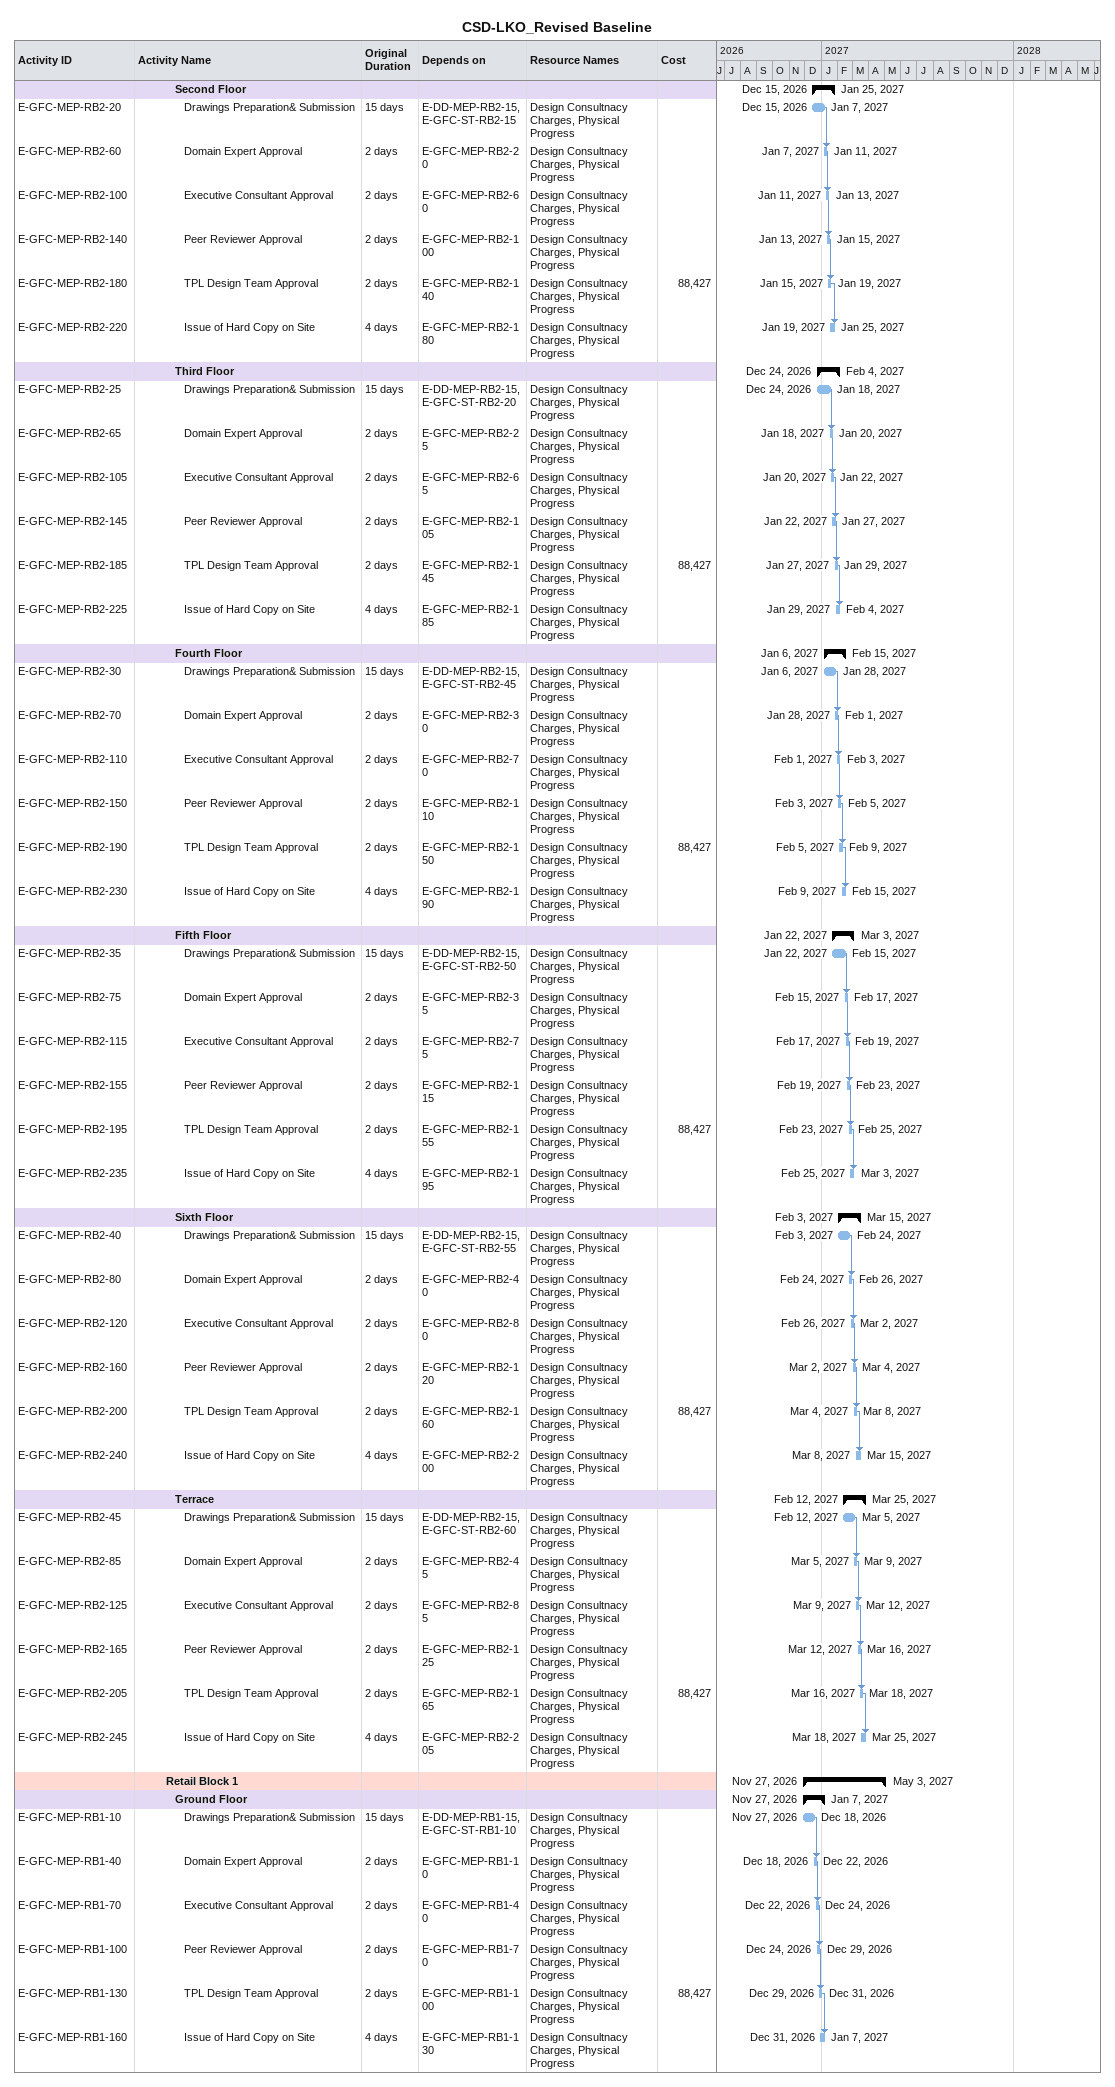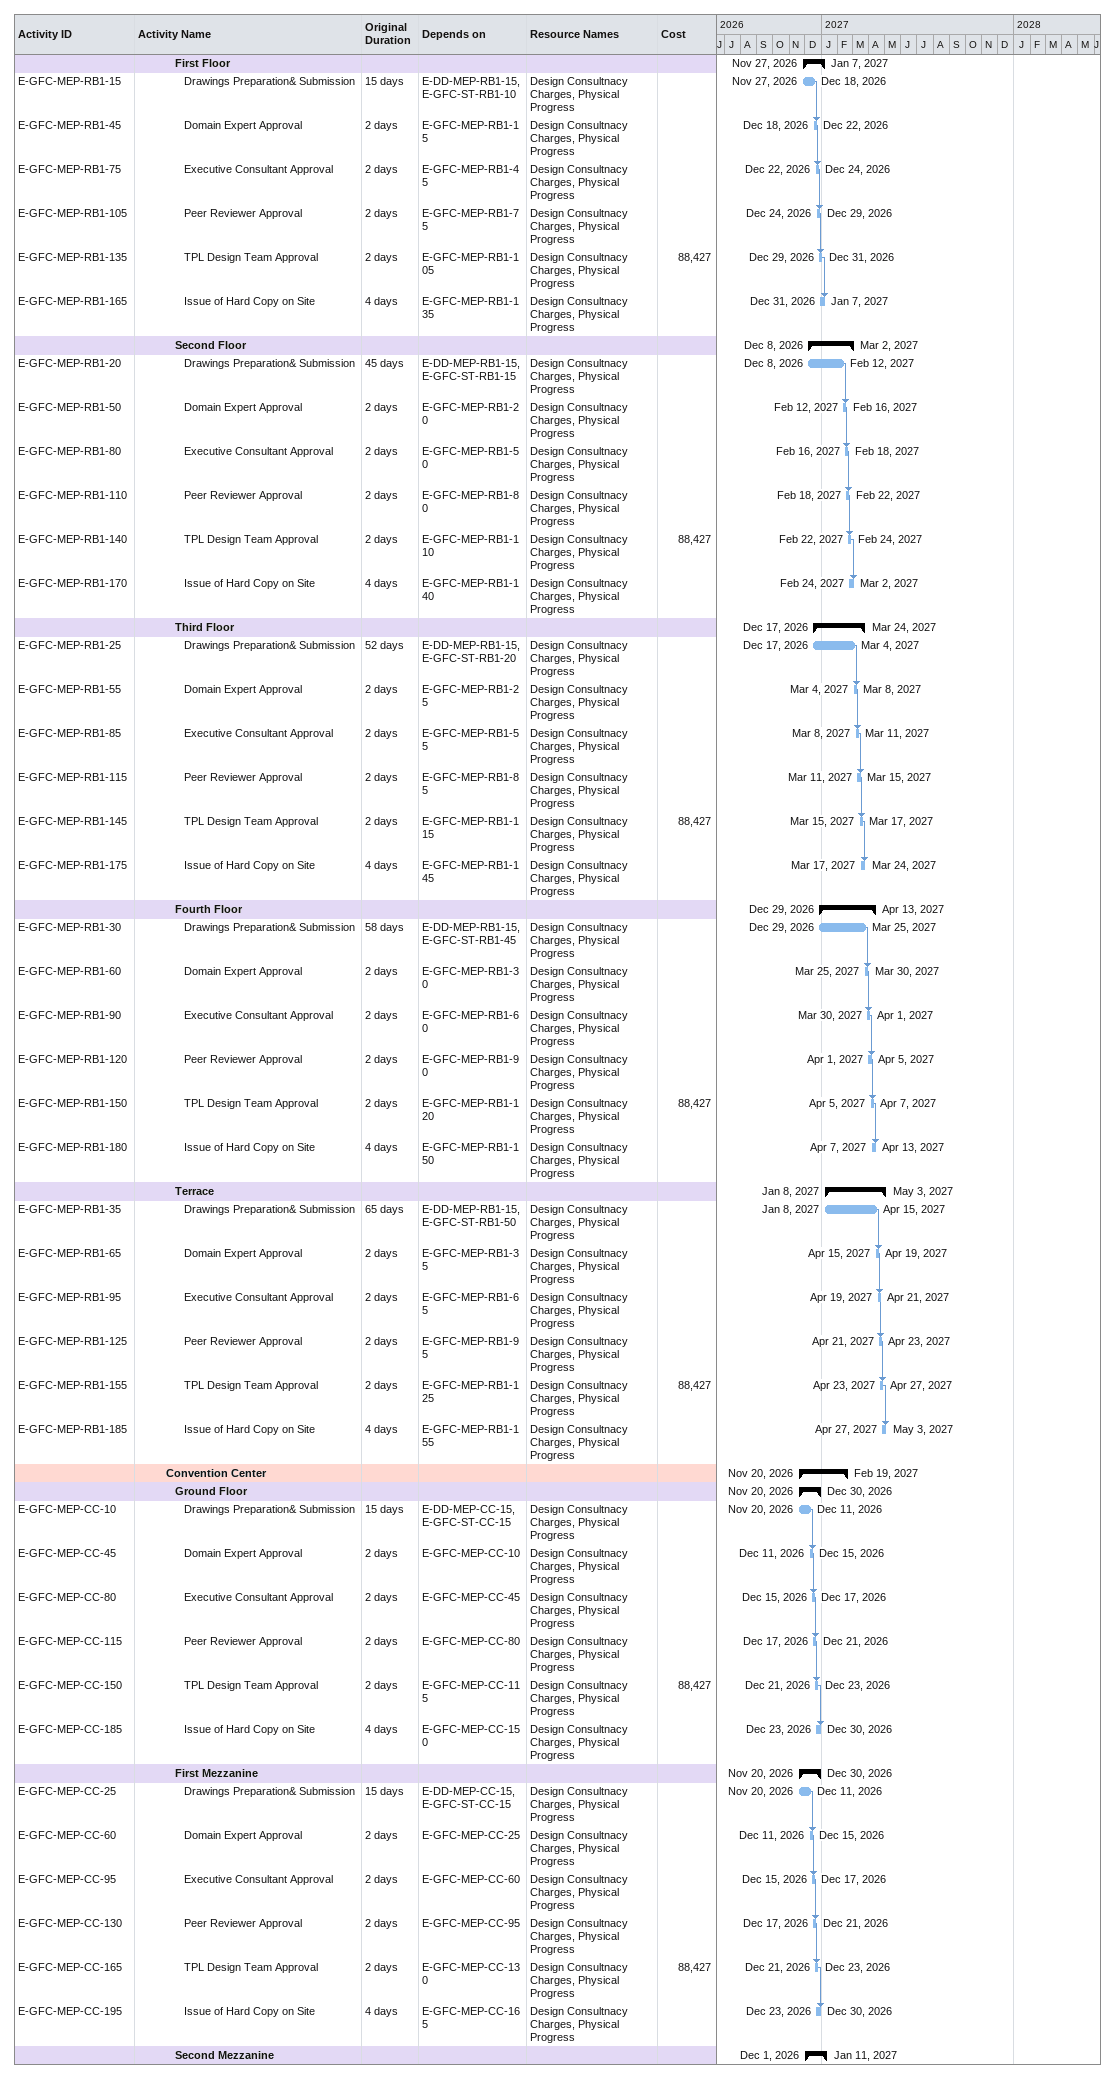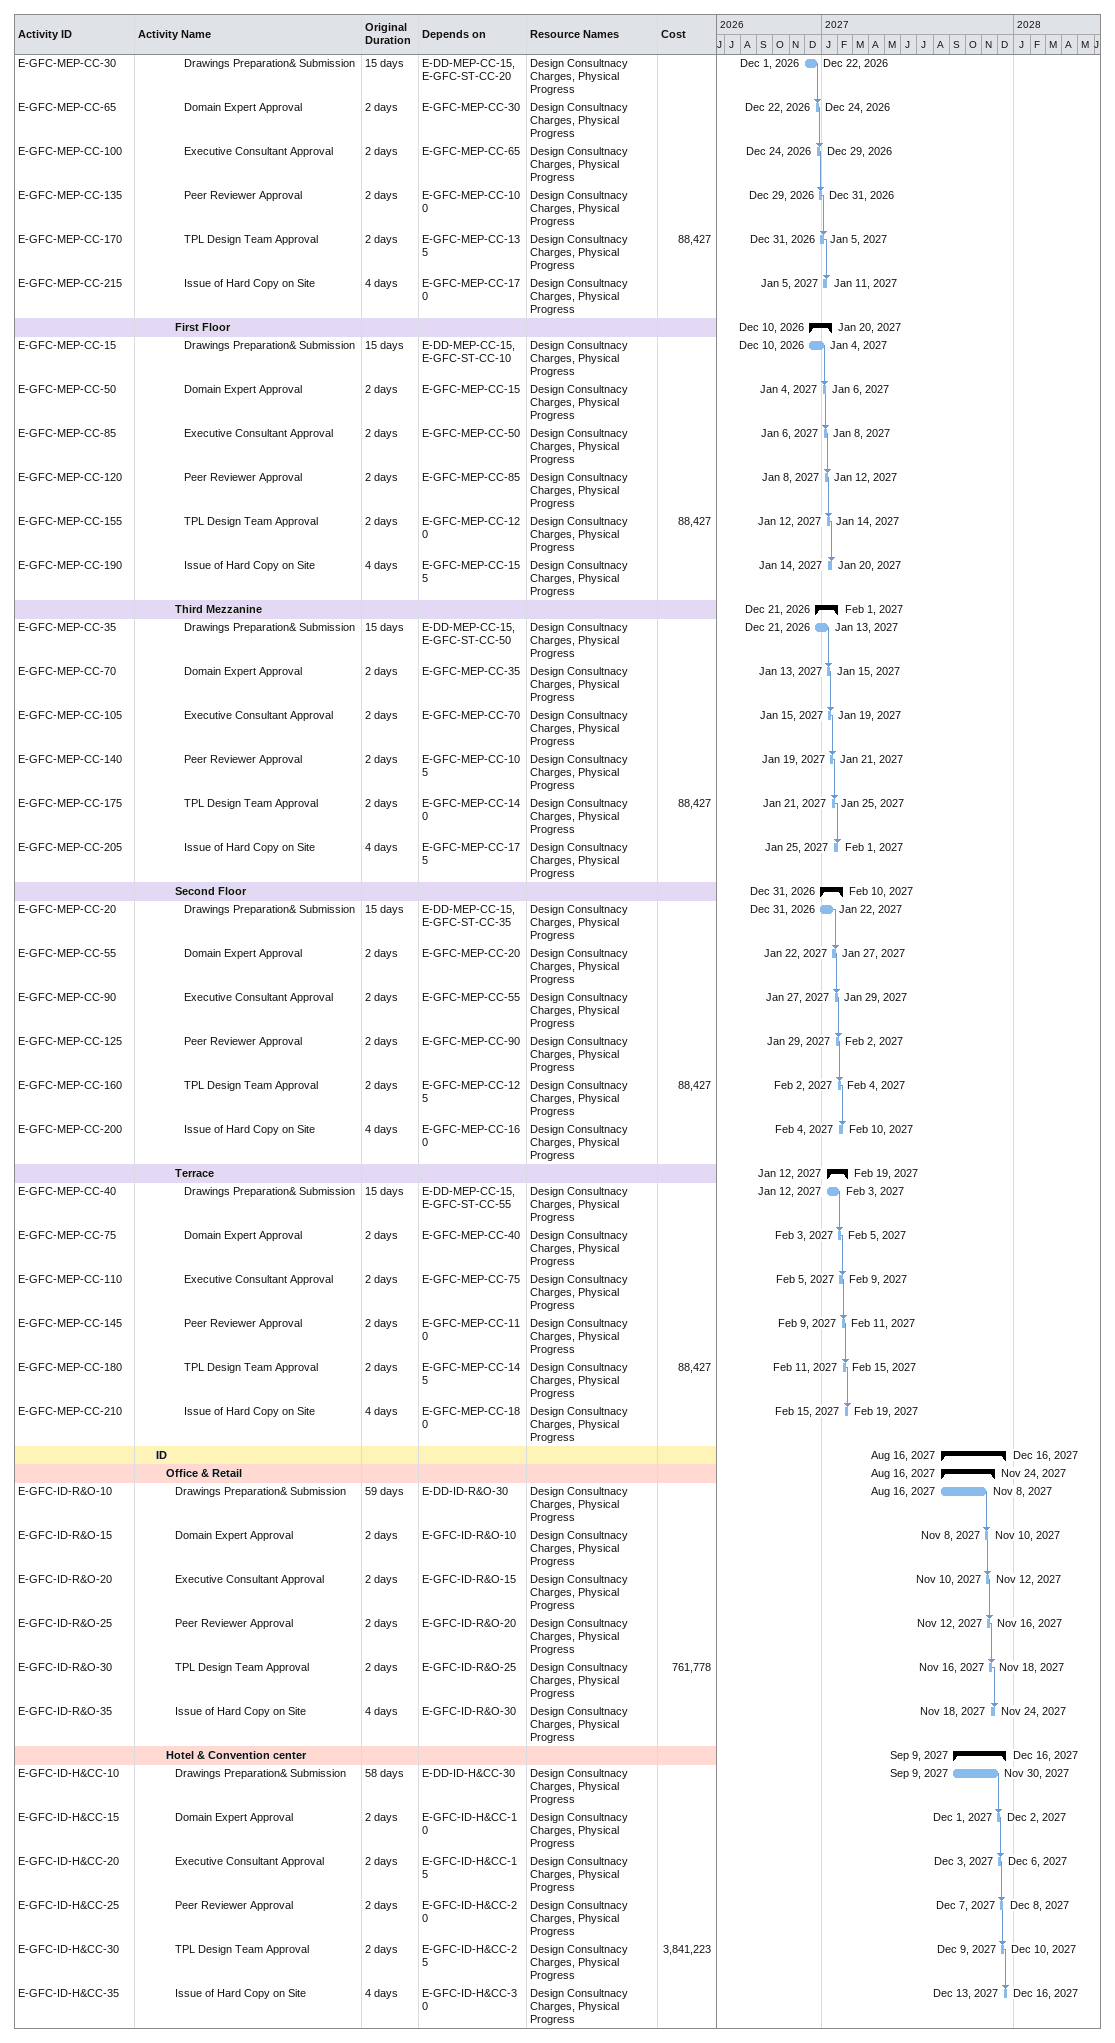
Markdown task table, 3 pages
CSD-LKO_Revised Baseline

| ID | Level | Task | Original duration | Start | Finish | Predecessors | Resources | Cost |
|---|---|---|---|---|---|---|---|---|
|  | 5 | **Second Floor** |  | 2026-12-15 | 2027-01-25 |  |  |  |
| E-GFC-MEP-RB2-20 | 6 | Drawings Preparation& Submission | 15d | 2026-12-15 | 2027-01-07 | E-DD-MEP-RB2-15, E-GFC-ST-RB2-15 | Design Consultnacy Charges, Physical Progress |  |
| E-GFC-MEP-RB2-60 | 6 | Domain Expert Approval | 2d | 2027-01-07 | 2027-01-11 | E-GFC-MEP-RB2-20 | Design Consultnacy Charges, Physical Progress |  |
| E-GFC-MEP-RB2-100 | 6 | Executive Consultant Approval | 2d | 2027-01-11 | 2027-01-13 | E-GFC-MEP-RB2-60 | Design Consultnacy Charges, Physical Progress |  |
| E-GFC-MEP-RB2-140 | 6 | Peer Reviewer Approval | 2d | 2027-01-13 | 2027-01-15 | E-GFC-MEP-RB2-100 | Design Consultnacy Charges, Physical Progress |  |
| E-GFC-MEP-RB2-180 | 6 | TPL Design Team Approval | 2d | 2027-01-15 | 2027-01-19 | E-GFC-MEP-RB2-140 | Design Consultnacy Charges, Physical Progress | 88427 |
| E-GFC-MEP-RB2-220 | 6 | Issue of Hard Copy on Site | 4d | 2027-01-19 | 2027-01-25 | E-GFC-MEP-RB2-180 | Design Consultnacy Charges, Physical Progress |  |
|  | 5 | **Third Floor** |  | 2026-12-24 | 2027-02-04 |  |  |  |
| E-GFC-MEP-RB2-25 | 6 | Drawings Preparation& Submission | 15d | 2026-12-24 | 2027-01-18 | E-DD-MEP-RB2-15, E-GFC-ST-RB2-20 | Design Consultnacy Charges, Physical Progress |  |
| E-GFC-MEP-RB2-65 | 6 | Domain Expert Approval | 2d | 2027-01-18 | 2027-01-20 | E-GFC-MEP-RB2-25 | Design Consultnacy Charges, Physical Progress |  |
| E-GFC-MEP-RB2-105 | 6 | Executive Consultant Approval | 2d | 2027-01-20 | 2027-01-22 | E-GFC-MEP-RB2-65 | Design Consultnacy Charges, Physical Progress |  |
| E-GFC-MEP-RB2-145 | 6 | Peer Reviewer Approval | 2d | 2027-01-22 | 2027-01-27 | E-GFC-MEP-RB2-105 | Design Consultnacy Charges, Physical Progress |  |
| E-GFC-MEP-RB2-185 | 6 | TPL Design Team Approval | 2d | 2027-01-27 | 2027-01-29 | E-GFC-MEP-RB2-145 | Design Consultnacy Charges, Physical Progress | 88427 |
| E-GFC-MEP-RB2-225 | 6 | Issue of Hard Copy on Site | 4d | 2027-01-29 | 2027-02-04 | E-GFC-MEP-RB2-185 | Design Consultnacy Charges, Physical Progress |  |
|  | 5 | **Fourth Floor** |  | 2027-01-06 | 2027-02-15 |  |  |  |
| E-GFC-MEP-RB2-30 | 6 | Drawings Preparation& Submission | 15d | 2027-01-06 | 2027-01-28 | E-DD-MEP-RB2-15, E-GFC-ST-RB2-45 | Design Consultnacy Charges, Physical Progress |  |
| E-GFC-MEP-RB2-70 | 6 | Domain Expert Approval | 2d | 2027-01-28 | 2027-02-01 | E-GFC-MEP-RB2-30 | Design Consultnacy Charges, Physical Progress |  |
| E-GFC-MEP-RB2-110 | 6 | Executive Consultant Approval | 2d | 2027-02-01 | 2027-02-03 | E-GFC-MEP-RB2-70 | Design Consultnacy Charges, Physical Progress |  |
| E-GFC-MEP-RB2-150 | 6 | Peer Reviewer Approval | 2d | 2027-02-03 | 2027-02-05 | E-GFC-MEP-RB2-110 | Design Consultnacy Charges, Physical Progress |  |
| E-GFC-MEP-RB2-190 | 6 | TPL Design Team Approval | 2d | 2027-02-05 | 2027-02-09 | E-GFC-MEP-RB2-150 | Design Consultnacy Charges, Physical Progress | 88427 |
| E-GFC-MEP-RB2-230 | 6 | Issue of Hard Copy on Site | 4d | 2027-02-09 | 2027-02-15 | E-GFC-MEP-RB2-190 | Design Consultnacy Charges, Physical Progress |  |
|  | 5 | **Fifth Floor** |  | 2027-01-22 | 2027-03-03 |  |  |  |
| E-GFC-MEP-RB2-35 | 6 | Drawings Preparation& Submission | 15d | 2027-01-22 | 2027-02-15 | E-DD-MEP-RB2-15, E-GFC-ST-RB2-50 | Design Consultnacy Charges, Physical Progress |  |
| E-GFC-MEP-RB2-75 | 6 | Domain Expert Approval | 2d | 2027-02-15 | 2027-02-17 | E-GFC-MEP-RB2-35 | Design Consultnacy Charges, Physical Progress |  |
| E-GFC-MEP-RB2-115 | 6 | Executive Consultant Approval | 2d | 2027-02-17 | 2027-02-19 | E-GFC-MEP-RB2-75 | Design Consultnacy Charges, Physical Progress |  |
| E-GFC-MEP-RB2-155 | 6 | Peer Reviewer Approval | 2d | 2027-02-19 | 2027-02-23 | E-GFC-MEP-RB2-115 | Design Consultnacy Charges, Physical Progress |  |
| E-GFC-MEP-RB2-195 | 6 | TPL Design Team Approval | 2d | 2027-02-23 | 2027-02-25 | E-GFC-MEP-RB2-155 | Design Consultnacy Charges, Physical Progress | 88427 |
| E-GFC-MEP-RB2-235 | 6 | Issue of Hard Copy on Site | 4d | 2027-02-25 | 2027-03-03 | E-GFC-MEP-RB2-195 | Design Consultnacy Charges, Physical Progress |  |
|  | 5 | **Sixth Floor** |  | 2027-02-03 | 2027-03-15 |  |  |  |
| E-GFC-MEP-RB2-40 | 6 | Drawings Preparation& Submission | 15d | 2027-02-03 | 2027-02-24 | E-DD-MEP-RB2-15, E-GFC-ST-RB2-55 | Design Consultnacy Charges, Physical Progress |  |
| E-GFC-MEP-RB2-80 | 6 | Domain Expert Approval | 2d | 2027-02-24 | 2027-02-26 | E-GFC-MEP-RB2-40 | Design Consultnacy Charges, Physical Progress |  |
| E-GFC-MEP-RB2-120 | 6 | Executive Consultant Approval | 2d | 2027-02-26 | 2027-03-02 | E-GFC-MEP-RB2-80 | Design Consultnacy Charges, Physical Progress |  |
| E-GFC-MEP-RB2-160 | 6 | Peer Reviewer Approval | 2d | 2027-03-02 | 2027-03-04 | E-GFC-MEP-RB2-120 | Design Consultnacy Charges, Physical Progress |  |
| E-GFC-MEP-RB2-200 | 6 | TPL Design Team Approval | 2d | 2027-03-04 | 2027-03-08 | E-GFC-MEP-RB2-160 | Design Consultnacy Charges, Physical Progress | 88427 |
| E-GFC-MEP-RB2-240 | 6 | Issue of Hard Copy on Site | 4d | 2027-03-08 | 2027-03-15 | E-GFC-MEP-RB2-200 | Design Consultnacy Charges, Physical Progress |  |
|  | 5 | **Terrace** |  | 2027-02-12 | 2027-03-25 |  |  |  |
| E-GFC-MEP-RB2-45 | 6 | Drawings Preparation& Submission | 15d | 2027-02-12 | 2027-03-05 | E-DD-MEP-RB2-15, E-GFC-ST-RB2-60 | Design Consultnacy Charges, Physical Progress |  |
| E-GFC-MEP-RB2-85 | 6 | Domain Expert Approval | 2d | 2027-03-05 | 2027-03-09 | E-GFC-MEP-RB2-45 | Design Consultnacy Charges, Physical Progress |  |
| E-GFC-MEP-RB2-125 | 6 | Executive Consultant Approval | 2d | 2027-03-09 | 2027-03-12 | E-GFC-MEP-RB2-85 | Design Consultnacy Charges, Physical Progress |  |
| E-GFC-MEP-RB2-165 | 6 | Peer Reviewer Approval | 2d | 2027-03-12 | 2027-03-16 | E-GFC-MEP-RB2-125 | Design Consultnacy Charges, Physical Progress |  |
| E-GFC-MEP-RB2-205 | 6 | TPL Design Team Approval | 2d | 2027-03-16 | 2027-03-18 | E-GFC-MEP-RB2-165 | Design Consultnacy Charges, Physical Progress | 88427 |
| E-GFC-MEP-RB2-245 | 6 | Issue of Hard Copy on Site | 4d | 2027-03-18 | 2027-03-25 | E-GFC-MEP-RB2-205 | Design Consultnacy Charges, Physical Progress |  |
|  | 4 | **Retail Block 1** |  | 2026-11-27 | 2027-05-03 |  |  |  |
|  | 5 | **Ground Floor** |  | 2026-11-27 | 2027-01-07 |  |  |  |
| E-GFC-MEP-RB1-10 | 6 | Drawings Preparation& Submission | 15d | 2026-11-27 | 2026-12-18 | E-DD-MEP-RB1-15, E-GFC-ST-RB1-10 | Design Consultnacy Charges, Physical Progress |  |
| E-GFC-MEP-RB1-40 | 6 | Domain Expert Approval | 2d | 2026-12-18 | 2026-12-22 | E-GFC-MEP-RB1-10 | Design Consultnacy Charges, Physical Progress |  |
| E-GFC-MEP-RB1-70 | 6 | Executive Consultant Approval | 2d | 2026-12-22 | 2026-12-24 | E-GFC-MEP-RB1-40 | Design Consultnacy Charges, Physical Progress |  |
| E-GFC-MEP-RB1-100 | 6 | Peer Reviewer Approval | 2d | 2026-12-24 | 2026-12-29 | E-GFC-MEP-RB1-70 | Design Consultnacy Charges, Physical Progress |  |
| E-GFC-MEP-RB1-130 | 6 | TPL Design Team Approval | 2d | 2026-12-29 | 2026-12-31 | E-GFC-MEP-RB1-100 | Design Consultnacy Charges, Physical Progress | 88427 |
| E-GFC-MEP-RB1-160 | 6 | Issue of Hard Copy on Site | 4d | 2026-12-31 | 2027-01-07 | E-GFC-MEP-RB1-130 | Design Consultnacy Charges, Physical Progress |  |
|  | 5 | **First Floor** |  | 2026-11-27 | 2027-01-07 |  |  |  |
| E-GFC-MEP-RB1-15 | 6 | Drawings Preparation& Submission | 15d | 2026-11-27 | 2026-12-18 | E-DD-MEP-RB1-15, E-GFC-ST-RB1-10 | Design Consultnacy Charges, Physical Progress |  |
| E-GFC-MEP-RB1-45 | 6 | Domain Expert Approval | 2d | 2026-12-18 | 2026-12-22 | E-GFC-MEP-RB1-15 | Design Consultnacy Charges, Physical Progress |  |
| E-GFC-MEP-RB1-75 | 6 | Executive Consultant Approval | 2d | 2026-12-22 | 2026-12-24 | E-GFC-MEP-RB1-45 | Design Consultnacy Charges, Physical Progress |  |
| E-GFC-MEP-RB1-105 | 6 | Peer Reviewer Approval | 2d | 2026-12-24 | 2026-12-29 | E-GFC-MEP-RB1-75 | Design Consultnacy Charges, Physical Progress |  |
| E-GFC-MEP-RB1-135 | 6 | TPL Design Team Approval | 2d | 2026-12-29 | 2026-12-31 | E-GFC-MEP-RB1-105 | Design Consultnacy Charges, Physical Progress | 88427 |
| E-GFC-MEP-RB1-165 | 6 | Issue of Hard Copy on Site | 4d | 2026-12-31 | 2027-01-07 | E-GFC-MEP-RB1-135 | Design Consultnacy Charges, Physical Progress |  |
|  | 5 | **Second Floor** |  | 2026-12-08 | 2027-03-02 |  |  |  |
| E-GFC-MEP-RB1-20 | 6 | Drawings Preparation& Submission | 45d | 2026-12-08 | 2027-02-12 | E-DD-MEP-RB1-15, E-GFC-ST-RB1-15 | Design Consultnacy Charges, Physical Progress |  |
| E-GFC-MEP-RB1-50 | 6 | Domain Expert Approval | 2d | 2027-02-12 | 2027-02-16 | E-GFC-MEP-RB1-20 | Design Consultnacy Charges, Physical Progress |  |
| E-GFC-MEP-RB1-80 | 6 | Executive Consultant Approval | 2d | 2027-02-16 | 2027-02-18 | E-GFC-MEP-RB1-50 | Design Consultnacy Charges, Physical Progress |  |
| E-GFC-MEP-RB1-110 | 6 | Peer Reviewer Approval | 2d | 2027-02-18 | 2027-02-22 | E-GFC-MEP-RB1-80 | Design Consultnacy Charges, Physical Progress |  |
| E-GFC-MEP-RB1-140 | 6 | TPL Design Team Approval | 2d | 2027-02-22 | 2027-02-24 | E-GFC-MEP-RB1-110 | Design Consultnacy Charges, Physical Progress | 88427 |
| E-GFC-MEP-RB1-170 | 6 | Issue of Hard Copy on Site | 4d | 2027-02-24 | 2027-03-02 | E-GFC-MEP-RB1-140 | Design Consultnacy Charges, Physical Progress |  |
|  | 5 | **Third Floor** |  | 2026-12-17 | 2027-03-24 |  |  |  |
| E-GFC-MEP-RB1-25 | 6 | Drawings Preparation& Submission | 52d | 2026-12-17 | 2027-03-04 | E-DD-MEP-RB1-15, E-GFC-ST-RB1-20 | Design Consultnacy Charges, Physical Progress |  |
| E-GFC-MEP-RB1-55 | 6 | Domain Expert Approval | 2d | 2027-03-04 | 2027-03-08 | E-GFC-MEP-RB1-25 | Design Consultnacy Charges, Physical Progress |  |
| E-GFC-MEP-RB1-85 | 6 | Executive Consultant Approval | 2d | 2027-03-08 | 2027-03-11 | E-GFC-MEP-RB1-55 | Design Consultnacy Charges, Physical Progress |  |
| E-GFC-MEP-RB1-115 | 6 | Peer Reviewer Approval | 2d | 2027-03-11 | 2027-03-15 | E-GFC-MEP-RB1-85 | Design Consultnacy Charges, Physical Progress |  |
| E-GFC-MEP-RB1-145 | 6 | TPL Design Team Approval | 2d | 2027-03-15 | 2027-03-17 | E-GFC-MEP-RB1-115 | Design Consultnacy Charges, Physical Progress | 88427 |
| E-GFC-MEP-RB1-175 | 6 | Issue of Hard Copy on Site | 4d | 2027-03-17 | 2027-03-24 | E-GFC-MEP-RB1-145 | Design Consultnacy Charges, Physical Progress |  |
|  | 5 | **Fourth Floor** |  | 2026-12-29 | 2027-04-13 |  |  |  |
| E-GFC-MEP-RB1-30 | 6 | Drawings Preparation& Submission | 58d | 2026-12-29 | 2027-03-25 | E-DD-MEP-RB1-15, E-GFC-ST-RB1-45 | Design Consultnacy Charges, Physical Progress |  |
| E-GFC-MEP-RB1-60 | 6 | Domain Expert Approval | 2d | 2027-03-25 | 2027-03-30 | E-GFC-MEP-RB1-30 | Design Consultnacy Charges, Physical Progress |  |
| E-GFC-MEP-RB1-90 | 6 | Executive Consultant Approval | 2d | 2027-03-30 | 2027-04-01 | E-GFC-MEP-RB1-60 | Design Consultnacy Charges, Physical Progress |  |
| E-GFC-MEP-RB1-120 | 6 | Peer Reviewer Approval | 2d | 2027-04-01 | 2027-04-05 | E-GFC-MEP-RB1-90 | Design Consultnacy Charges, Physical Progress |  |
| E-GFC-MEP-RB1-150 | 6 | TPL Design Team Approval | 2d | 2027-04-05 | 2027-04-07 | E-GFC-MEP-RB1-120 | Design Consultnacy Charges, Physical Progress | 88427 |
| E-GFC-MEP-RB1-180 | 6 | Issue of Hard Copy on Site | 4d | 2027-04-07 | 2027-04-13 | E-GFC-MEP-RB1-150 | Design Consultnacy Charges, Physical Progress |  |
|  | 5 | **Terrace** |  | 2027-01-08 | 2027-05-03 |  |  |  |
| E-GFC-MEP-RB1-35 | 6 | Drawings Preparation& Submission | 65d | 2027-01-08 | 2027-04-15 | E-DD-MEP-RB1-15, E-GFC-ST-RB1-50 | Design Consultnacy Charges, Physical Progress |  |
| E-GFC-MEP-RB1-65 | 6 | Domain Expert Approval | 2d | 2027-04-15 | 2027-04-19 | E-GFC-MEP-RB1-35 | Design Consultnacy Charges, Physical Progress |  |
| E-GFC-MEP-RB1-95 | 6 | Executive Consultant Approval | 2d | 2027-04-19 | 2027-04-21 | E-GFC-MEP-RB1-65 | Design Consultnacy Charges, Physical Progress |  |
| E-GFC-MEP-RB1-125 | 6 | Peer Reviewer Approval | 2d | 2027-04-21 | 2027-04-23 | E-GFC-MEP-RB1-95 | Design Consultnacy Charges, Physical Progress |  |
| E-GFC-MEP-RB1-155 | 6 | TPL Design Team Approval | 2d | 2027-04-23 | 2027-04-27 | E-GFC-MEP-RB1-125 | Design Consultnacy Charges, Physical Progress | 88427 |
| E-GFC-MEP-RB1-185 | 6 | Issue of Hard Copy on Site | 4d | 2027-04-27 | 2027-05-03 | E-GFC-MEP-RB1-155 | Design Consultnacy Charges, Physical Progress |  |
|  | 4 | **Convention Center** |  | 2026-11-20 | 2027-02-19 |  |  |  |
|  | 5 | **Ground Floor** |  | 2026-11-20 | 2026-12-30 |  |  |  |
| E-GFC-MEP-CC-10 | 6 | Drawings Preparation& Submission | 15d | 2026-11-20 | 2026-12-11 | E-DD-MEP-CC-15, E-GFC-ST-CC-15 | Design Consultnacy Charges, Physical Progress |  |
| E-GFC-MEP-CC-45 | 6 | Domain Expert Approval | 2d | 2026-12-11 | 2026-12-15 | E-GFC-MEP-CC-10 | Design Consultnacy Charges, Physical Progress |  |
| E-GFC-MEP-CC-80 | 6 | Executive Consultant Approval | 2d | 2026-12-15 | 2026-12-17 | E-GFC-MEP-CC-45 | Design Consultnacy Charges, Physical Progress |  |
| E-GFC-MEP-CC-115 | 6 | Peer Reviewer Approval | 2d | 2026-12-17 | 2026-12-21 | E-GFC-MEP-CC-80 | Design Consultnacy Charges, Physical Progress |  |
| E-GFC-MEP-CC-150 | 6 | TPL Design Team Approval | 2d | 2026-12-21 | 2026-12-23 | E-GFC-MEP-CC-115 | Design Consultnacy Charges, Physical Progress | 88427 |
| E-GFC-MEP-CC-185 | 6 | Issue of Hard Copy on Site | 4d | 2026-12-23 | 2026-12-30 | E-GFC-MEP-CC-150 | Design Consultnacy Charges, Physical Progress |  |
|  | 5 | **First Mezzanine** |  | 2026-11-20 | 2026-12-30 |  |  |  |
| E-GFC-MEP-CC-25 | 6 | Drawings Preparation& Submission | 15d | 2026-11-20 | 2026-12-11 | E-DD-MEP-CC-15, E-GFC-ST-CC-15 | Design Consultnacy Charges, Physical Progress |  |
| E-GFC-MEP-CC-60 | 6 | Domain Expert Approval | 2d | 2026-12-11 | 2026-12-15 | E-GFC-MEP-CC-25 | Design Consultnacy Charges, Physical Progress |  |
| E-GFC-MEP-CC-95 | 6 | Executive Consultant Approval | 2d | 2026-12-15 | 2026-12-17 | E-GFC-MEP-CC-60 | Design Consultnacy Charges, Physical Progress |  |
| E-GFC-MEP-CC-130 | 6 | Peer Reviewer Approval | 2d | 2026-12-17 | 2026-12-21 | E-GFC-MEP-CC-95 | Design Consultnacy Charges, Physical Progress |  |
| E-GFC-MEP-CC-165 | 6 | TPL Design Team Approval | 2d | 2026-12-21 | 2026-12-23 | E-GFC-MEP-CC-130 | Design Consultnacy Charges, Physical Progress | 88427 |
| E-GFC-MEP-CC-195 | 6 | Issue of Hard Copy on Site | 4d | 2026-12-23 | 2026-12-30 | E-GFC-MEP-CC-165 | Design Consultnacy Charges, Physical Progress |  |
|  | 5 | **Second Mezzanine** |  | 2026-12-01 | 2027-01-11 |  |  |  |
| E-GFC-MEP-CC-30 | 6 | Drawings Preparation& Submission | 15d | 2026-12-01 | 2026-12-22 | E-DD-MEP-CC-15, E-GFC-ST-CC-20 | Design Consultnacy Charges, Physical Progress |  |
| E-GFC-MEP-CC-65 | 6 | Domain Expert Approval | 2d | 2026-12-22 | 2026-12-24 | E-GFC-MEP-CC-30 | Design Consultnacy Charges, Physical Progress |  |
| E-GFC-MEP-CC-100 | 6 | Executive Consultant Approval | 2d | 2026-12-24 | 2026-12-29 | E-GFC-MEP-CC-65 | Design Consultnacy Charges, Physical Progress |  |
| E-GFC-MEP-CC-135 | 6 | Peer Reviewer Approval | 2d | 2026-12-29 | 2026-12-31 | E-GFC-MEP-CC-100 | Design Consultnacy Charges, Physical Progress |  |
| E-GFC-MEP-CC-170 | 6 | TPL Design Team Approval | 2d | 2026-12-31 | 2027-01-05 | E-GFC-MEP-CC-135 | Design Consultnacy Charges, Physical Progress | 88427 |
| E-GFC-MEP-CC-215 | 6 | Issue of Hard Copy on Site | 4d | 2027-01-05 | 2027-01-11 | E-GFC-MEP-CC-170 | Design Consultnacy Charges, Physical Progress |  |
|  | 5 | **First Floor** |  | 2026-12-10 | 2027-01-20 |  |  |  |
| E-GFC-MEP-CC-15 | 6 | Drawings Preparation& Submission | 15d | 2026-12-10 | 2027-01-04 | E-DD-MEP-CC-15, E-GFC-ST-CC-10 | Design Consultnacy Charges, Physical Progress |  |
| E-GFC-MEP-CC-50 | 6 | Domain Expert Approval | 2d | 2027-01-04 | 2027-01-06 | E-GFC-MEP-CC-15 | Design Consultnacy Charges, Physical Progress |  |
| E-GFC-MEP-CC-85 | 6 | Executive Consultant Approval | 2d | 2027-01-06 | 2027-01-08 | E-GFC-MEP-CC-50 | Design Consultnacy Charges, Physical Progress |  |
| E-GFC-MEP-CC-120 | 6 | Peer Reviewer Approval | 2d | 2027-01-08 | 2027-01-12 | E-GFC-MEP-CC-85 | Design Consultnacy Charges, Physical Progress |  |
| E-GFC-MEP-CC-155 | 6 | TPL Design Team Approval | 2d | 2027-01-12 | 2027-01-14 | E-GFC-MEP-CC-120 | Design Consultnacy Charges, Physical Progress | 88427 |
| E-GFC-MEP-CC-190 | 6 | Issue of Hard Copy on Site | 4d | 2027-01-14 | 2027-01-20 | E-GFC-MEP-CC-155 | Design Consultnacy Charges, Physical Progress |  |
|  | 5 | **Third Mezzanine** |  | 2026-12-21 | 2027-02-01 |  |  |  |
| E-GFC-MEP-CC-35 | 6 | Drawings Preparation& Submission | 15d | 2026-12-21 | 2027-01-13 | E-DD-MEP-CC-15, E-GFC-ST-CC-50 | Design Consultnacy Charges, Physical Progress |  |
| E-GFC-MEP-CC-70 | 6 | Domain Expert Approval | 2d | 2027-01-13 | 2027-01-15 | E-GFC-MEP-CC-35 | Design Consultnacy Charges, Physical Progress |  |
| E-GFC-MEP-CC-105 | 6 | Executive Consultant Approval | 2d | 2027-01-15 | 2027-01-19 | E-GFC-MEP-CC-70 | Design Consultnacy Charges, Physical Progress |  |
| E-GFC-MEP-CC-140 | 6 | Peer Reviewer Approval | 2d | 2027-01-19 | 2027-01-21 | E-GFC-MEP-CC-105 | Design Consultnacy Charges, Physical Progress |  |
| E-GFC-MEP-CC-175 | 6 | TPL Design Team Approval | 2d | 2027-01-21 | 2027-01-25 | E-GFC-MEP-CC-140 | Design Consultnacy Charges, Physical Progress | 88427 |
| E-GFC-MEP-CC-205 | 6 | Issue of Hard Copy on Site | 4d | 2027-01-25 | 2027-02-01 | E-GFC-MEP-CC-175 | Design Consultnacy Charges, Physical Progress |  |
|  | 5 | **Second Floor** |  | 2026-12-31 | 2027-02-10 |  |  |  |
| E-GFC-MEP-CC-20 | 6 | Drawings Preparation& Submission | 15d | 2026-12-31 | 2027-01-22 | E-DD-MEP-CC-15, E-GFC-ST-CC-35 | Design Consultnacy Charges, Physical Progress |  |
| E-GFC-MEP-CC-55 | 6 | Domain Expert Approval | 2d | 2027-01-22 | 2027-01-27 | E-GFC-MEP-CC-20 | Design Consultnacy Charges, Physical Progress |  |
| E-GFC-MEP-CC-90 | 6 | Executive Consultant Approval | 2d | 2027-01-27 | 2027-01-29 | E-GFC-MEP-CC-55 | Design Consultnacy Charges, Physical Progress |  |
| E-GFC-MEP-CC-125 | 6 | Peer Reviewer Approval | 2d | 2027-01-29 | 2027-02-02 | E-GFC-MEP-CC-90 | Design Consultnacy Charges, Physical Progress |  |
| E-GFC-MEP-CC-160 | 6 | TPL Design Team Approval | 2d | 2027-02-02 | 2027-02-04 | E-GFC-MEP-CC-125 | Design Consultnacy Charges, Physical Progress | 88427 |
| E-GFC-MEP-CC-200 | 6 | Issue of Hard Copy on Site | 4d | 2027-02-04 | 2027-02-10 | E-GFC-MEP-CC-160 | Design Consultnacy Charges, Physical Progress |  |
|  | 5 | **Terrace** |  | 2027-01-12 | 2027-02-19 |  |  |  |
| E-GFC-MEP-CC-40 | 6 | Drawings Preparation& Submission | 15d | 2027-01-12 | 2027-02-03 | E-DD-MEP-CC-15, E-GFC-ST-CC-55 | Design Consultnacy Charges, Physical Progress |  |
| E-GFC-MEP-CC-75 | 6 | Domain Expert Approval | 2d | 2027-02-03 | 2027-02-05 | E-GFC-MEP-CC-40 | Design Consultnacy Charges, Physical Progress |  |
| E-GFC-MEP-CC-110 | 6 | Executive Consultant Approval | 2d | 2027-02-05 | 2027-02-09 | E-GFC-MEP-CC-75 | Design Consultnacy Charges, Physical Progress |  |
| E-GFC-MEP-CC-145 | 6 | Peer Reviewer Approval | 2d | 2027-02-09 | 2027-02-11 | E-GFC-MEP-CC-110 | Design Consultnacy Charges, Physical Progress |  |
| E-GFC-MEP-CC-180 | 6 | TPL Design Team Approval | 2d | 2027-02-11 | 2027-02-15 | E-GFC-MEP-CC-145 | Design Consultnacy Charges, Physical Progress | 88427 |
| E-GFC-MEP-CC-210 | 6 | Issue of Hard Copy on Site | 4d | 2027-02-15 | 2027-02-19 | E-GFC-MEP-CC-180 | Design Consultnacy Charges, Physical Progress |  |
|  | 3 | **ID** |  | 2027-08-16 | 2027-12-16 |  |  |  |
|  | 4 | **Office & Retail** |  | 2027-08-16 | 2027-11-24 |  |  |  |
| E-GFC-ID-R&O-10 | 5 | Drawings Preparation& Submission | 59d | 2027-08-16 | 2027-11-08 | E-DD-ID-R&O-30 | Design Consultnacy Charges, Physical Progress |  |
| E-GFC-ID-R&O-15 | 5 | Domain Expert Approval | 2d | 2027-11-08 | 2027-11-10 | E-GFC-ID-R&O-10 | Design Consultnacy Charges, Physical Progress |  |
| E-GFC-ID-R&O-20 | 5 | Executive Consultant Approval | 2d | 2027-11-10 | 2027-11-12 | E-GFC-ID-R&O-15 | Design Consultnacy Charges, Physical Progress |  |
| E-GFC-ID-R&O-25 | 5 | Peer Reviewer Approval | 2d | 2027-11-12 | 2027-11-16 | E-GFC-ID-R&O-20 | Design Consultnacy Charges, Physical Progress |  |
| E-GFC-ID-R&O-30 | 5 | TPL Design Team Approval | 2d | 2027-11-16 | 2027-11-18 | E-GFC-ID-R&O-25 | Design Consultnacy Charges, Physical Progress | 761778 |
| E-GFC-ID-R&O-35 | 5 | Issue of Hard Copy on Site | 4d | 2027-11-18 | 2027-11-24 | E-GFC-ID-R&O-30 | Design Consultnacy Charges, Physical Progress |  |
|  | 4 | **Hotel & Convention center** |  | 2027-09-09 | 2027-12-16 |  |  |  |
| E-GFC-ID-H&CC-10 | 5 | Drawings Preparation& Submission | 58d | 2027-09-09 | 2027-11-30 | E-DD-ID-H&CC-30 | Design Consultnacy Charges, Physical Progress |  |
| E-GFC-ID-H&CC-15 | 5 | Domain Expert Approval | 2d | 2027-12-01 | 2027-12-02 | E-GFC-ID-H&CC-10 | Design Consultnacy Charges, Physical Progress |  |
| E-GFC-ID-H&CC-20 | 5 | Executive Consultant Approval | 2d | 2027-12-03 | 2027-12-06 | E-GFC-ID-H&CC-15 | Design Consultnacy Charges, Physical Progress |  |
| E-GFC-ID-H&CC-25 | 5 | Peer Reviewer Approval | 2d | 2027-12-07 | 2027-12-08 | E-GFC-ID-H&CC-20 | Design Consultnacy Charges, Physical Progress |  |
| E-GFC-ID-H&CC-30 | 5 | TPL Design Team Approval | 2d | 2027-12-09 | 2027-12-10 | E-GFC-ID-H&CC-25 | Design Consultnacy Charges, Physical Progress | 3841223 |
| E-GFC-ID-H&CC-35 | 5 | Issue of Hard Copy on Site | 4d | 2027-12-13 | 2027-12-16 | E-GFC-ID-H&CC-30 | Design Consultnacy Charges, Physical Progress |  |
